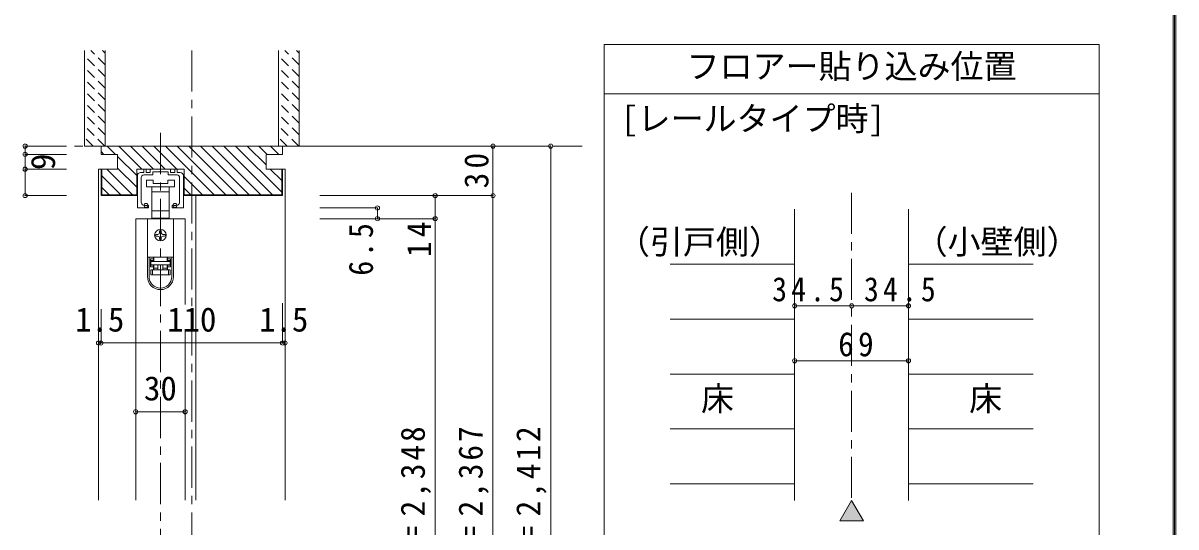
# Model space of a CAD drawing. Units: millimetres at full size, sheet at 1:5; details may follow other scales. Extents: x -957 to 993, y -689 to 708.
# Drawn here: x 294 to 993, y -221 to 85 of the extents above; entities that cross this region are included whole.
import ezdxf
from ezdxf.enums import TextEntityAlignment as Align

# ---------------------------------------------------------------- set-up
doc = ezdxf.new("R2010")
doc.units = ezdxf.units.MM
doc.header["$LTSCALE"] = 5
doc.header["$PDMODE"] = 32
doc.header["$PDSIZE"] = 2.5
doc.linetypes.add('CHAIN1', pattern=[8, 5, -1, 1, -1])
doc.linetypes.add('DASHED1', pattern=[1.8, 1.2, -0.6])
doc.layers.add('0-B_寸法', color=7, linetype='Continuous', lineweight=9)
doc.layers.add('F-1_枠', color=6, linetype='Continuous', lineweight=9)
doc.styles.add('ＭＳ ゴシック', font='')
doc.styles.get('ＭＳ ゴシック').set_extended_font_data('MS Gothic')

# ---------------------------------------------------------------- blocks, each defined once
blk = doc.blocks.new('01')
at = {"layer": '0-B_寸法'}
for p, q in [((-10.15, 6.02), (-10.15, 7.42)), ((-8.95, 7.72), (-9.85, 7.72)), ((-8.65, 6.02), (-8.65, 7.42)), ((-6.15, 7.42), (-6.15, 6.02)), ((-5.85, 7.72), (5.85, 7.72)), ((6.15, 7.42), (6.15, 6.02)), ((8.65, 6.02), (8.65, 7.42)), ((8.95, 7.72), (9.85, 7.72)), ((10.15, 6.02), (10.15, 7.42)), ((-14, 3.72), (-14, -15.48)), ((-12, 5.72), (-10.45, 5.72)), ((-11.65, 2.72), (-11.65, -12.157)), ((-10.15, 4.22), (-4.95, 4.22)), ((-6.45, 5.72), (-8.35, 5.72)), ((-4.65, 4.52), (-4.65, 5.92)), ((-4.35, 6.22), (-0.3, 6.22)), ((0, 6.52), (-0.3, 6.22)), ((0, 6.52), (0.3, 6.22)), ((4.35, 6.22), (0.3, 6.22)), ((4.65, 4.52), (4.65, 5.92)), ((10.15, 4.22), (4.95, 4.22)), ((6.45, 5.72), (8.35, 5.72)), ((12, 5.72), (10.45, 5.72)), ((11.65, 2.72), (11.65, -12.157)), ((14, 3.72), (14, -15.48)), ((-13.7, -15.78), (-7.45, -15.78)), ((-7.15, -15.48), (-7.15, -14.405)), ((7.15, -15.48), (7.15, -14.405)), ((13.7, -15.78), (7.45, -15.78))]:
    blk.add_line(p, q, dxfattribs=at)
for centre, radius, start, end in [((-9.85, 7.42), 0.3, 90, 180), ((-8.95, 7.42), 0.3, 0, 90), ((-5.85, 7.42), 0.3, 90, 180), ((5.85, 7.42), 0.3, 0, 90), ((8.95, 7.42), 0.3, 90, 180), ((9.85, 7.42), 0.3, 0, 90), ((-12, 3.72), 2, 90, 180), ((-10.15, 2.72), 1.5, 90, 180), ((-10.45, 6.02), 0.3, 270, 0), ((-8.35, 6.02), 0.3, 180, 270), ((-6.45, 6.02), 0.3, 270, 0), ((-4.95, 4.52), 0.3, 270, 0), ((-4.35, 5.92), 0.3, 90, 180), ((4.35, 5.92), 0.3, 0, 90), ((4.95, 4.52), 0.3, 180, 270), ((6.45, 6.02), 0.3, 180, 270), ((8.35, 6.02), 0.3, 270, 0), ((10.45, 6.02), 0.3, 180, 270), ((10.15, 2.72), 1.5, 0, 90), ((12, 3.72), 2, 0, 90), ((-9.65, -12.157), 2, 180, 253.54075), ((9.65, -12.157), 2, 286.45925, 0), ((-13.7, -15.48), 0.3, 180, 270), ((-8.8, -9.28), 5, 253.54075, 284.75682), ((-7.45, -14.405), 0.3, 0, 104.75682), ((-7.45, -15.48), 0.3, 270, 0), ((7.45, -14.405), 0.3, 75.24318, 180), ((7.45, -15.48), 0.3, 180, 270), ((8.8, -9.28), 5, 255.24318, 286.45925), ((13.7, -15.48), 0.3, 270, 0)]:
    blk.add_arc(centre, radius, start, end, dxfattribs=at)
for p in [(-8.8, -14.28), (8.8, -14.28)]:
    blk.add_point(p, dxfattribs=at)

msp = doc.modelspace()

# ---------------------------------------------------------------- linework, layer by layer
at = {"layer": '0-B_寸法'}
for p, q in [((946.232, 71.709), (646.232, 71.709)), ((646.232, 71.709), (646.232, -469.784)), ((331.414, 68.058), (331.414, 10.058)), ((343.914, 68.058), (343.914, 10.058)), ((448.914, 68.058), (448.914, 10.058)), ((461.414, 68.058), (461.414, 10.058)), ((343.914, 18.058), (343.914, 45.058)), ((461.414, 18.058), (461.414, 45.058)), ((946.232, 41.709), (646.232, 41.709)), ((343.914, 10.058), (331.414, 10.058)), ((341.414, 10.058), (339.914, 10.058)), ((341.414, 10.058), (451.414, 10.058)), ((341.414, 5.058), (341.414, 10.058)), ((350.146, 5.058), (345.146, 10.058)), ((366.217, -3.942), (352.217, 10.058)), ((373.288, -3.942), (359.288, 10.058)), ((380.359, -3.942), (366.359, 10.058)), ((387.43, -3.942), (373.43, 10.058)), ((410.001, -19.442), (380.501, 10.058)), ((417.072, -19.442), (387.572, 10.058)), ((424.143, -19.442), (394.643, 10.058)), ((431.214, -19.442), (401.714, 10.058)), ((438.286, -19.442), (408.786, 10.058)), ((445.357, -19.442), (415.857, 10.058)), ((450.914, -17.929), (422.928, 10.058)), ((441.414, -1.358), (429.999, 10.058)), ((442.07, 5.058), (437.07, 10.058)), ((449.141, 5.058), (444.141, 10.058)), ((461.414, 10.058), (448.914, 10.058)), ((451.414, 5.058), (451.414, 10.058)), ((458.914, 10.058), (457.414, 10.058)), ((613.914, 10.058), (473.914, 10.058)), ((578.914, -439.942), (578.914, 10.058)), ((613.914, 10.058), (613.914, -427.942)), ((343.075, 5.058), (341.414, 6.718)), ((341.414, 5.058), (351.414, 5.058)), ((351.414, 5.058), (351.414, -3.942)), ((363.014, -7.811), (351.414, 3.789)), ((451.414, 5.058), (441.414, 5.058)), ((441.414, 5.058), (441.414, -3.942)), ((351.414, -3.942), (339.914, -3.942)), ((339.914, -3.942), (339.914, -204.442)), ((341.414, -3.942), (341.414, -19.942)), ((341.914, -3.942), (341.914, -19.442)), ((360.504, -19.442), (345.004, -3.942)), ((363.014, -14.882), (351.414, -3.282)), ((363.014, -3.942), (391.814, -3.942)), ((363.014, -19.942), (363.014, -3.942)), ((441.414, -3.942), (452.914, -3.942)), ((450.914, -10.858), (443.999, -3.942)), ((450.914, -3.942), (450.914, -19.442)), ((451.414, -3.942), (451.414, -19.942)), ((452.914, -3.942), (452.914, -204.442)), ((353.433, -19.442), (341.914, -7.924)), ((368.914, -14.642), (368.914, -10.642)), ((368.914, -10.642), (372.914, -10.642)), ((372.914, -10.642), (372.914, -12.642)), ((372.914, -12.642), (381.914, -12.642)), ((381.914, -10.642), (385.914, -10.642)), ((381.914, -12.642), (381.914, -10.642)), ((385.914, -10.642), (385.914, -14.642)), ((391.814, -8.326), (402.93, -19.442)), ((363.014, -19.942), (341.414, -19.942)), ((346.362, -19.442), (341.914, -14.995)), ((363.014, -19.442), (341.914, -19.442)), ((377.414, -14.642), (368.914, -14.642)), ((372.164, -17.642), (372.164, -14.642)), ((377.414, -17.642), (372.164, -17.642)), ((372.164, -29.242), (372.164, -17.642)), ((385.914, -14.642), (377.414, -14.642)), ((382.664, -17.642), (377.414, -17.642)), ((382.664, -14.642), (382.664, -17.642)), ((382.664, -17.642), (382.664, -29.242)), ((395.859, -19.442), (391.814, -15.398)), ((450.914, -19.442), (391.814, -19.442)), ((398.914, -19.942), (398.914, -204.442)), ((578.914, -19.942), (473.914, -19.942)), ((543.914, -19.942), (543.914, -419.942)), ((508.914, -27.442), (473.914, -27.442)), ((508.914, -27.442), (508.914, -33.942)), ((362.414, -33.942), (392.414, -33.942)), ((362.414, -33.942), (362.414, -204.442)), ((369.514, -33.942), (369.514, -57.242)), ((369.514, -33.942), (385.314, -33.942)), ((372.164, -33.642), (372.164, -29.242)), ((372.164, -29.242), (377.414, -29.242)), ((373.414, -33.642), (372.164, -33.642)), ((373.414, -33.942), (373.414, -33.642)), ((377.414, -29.242), (382.664, -29.242)), ((382.664, -33.642), (381.414, -33.642)), ((382.664, -29.242), (382.664, -33.642)), ((385.314, -33.942), (385.314, -57.242)), ((392.414, -33.942), (392.414, -85.918)), ((543.914, -33.942), (473.914, -33.942)), ((761.732, -28.174), (761.732, -204.681)), ((830.732, -28.174), (830.732, -204.681)), ((376.914, -42.442), (376.914, -41.442)), ((377.914, -41.442), (377.914, -42.442)), ((374.914, -43.442), (375.914, -43.442)), ((375.914, -44.442), (374.914, -44.442)), ((376.914, -46.442), (376.914, -45.442)), ((377.914, -45.442), (377.914, -46.442)), ((378.914, -43.442), (379.914, -43.442)), ((379.914, -44.442), (378.914, -44.442)), ((369.514, -57.242), (369.514, -57.342)), ((369.514, -57.242), (385.314, -57.242)), ((369.514, -69.042), (369.514, -57.342)), ((370.514, -57.342), (373.214, -57.342)), ((371.314, -63.042), (371.314, -58.342)), ((373.214, -58.342), (371.314, -58.342)), ((373.214, -62.042), (371.314, -62.042)), ((371.514, -59.442), (373.414, -59.442)), ((371.514, -59.942), (371.514, -59.442)), ((372.514, -57.242), (372.514, -57.342)), ((373.214, -58.342), (373.214, -57.342)), ((373.214, -63.042), (373.214, -62.042)), ((373.414, -57.242), (373.414, -59.442)), ((373.414, -61.942), (373.414, -63.942)), ((375.914, -61.942), (375.914, -64.942)), ((378.914, -61.942), (378.914, -64.942)), ((381.414, -59.442), (381.414, -57.242)), ((381.414, -59.442), (383.314, -59.442)), ((381.414, -63.942), (381.414, -61.942)), ((381.614, -57.342), (381.614, -58.342)), ((381.614, -57.342), (384.314, -57.342)), ((383.514, -58.342), (381.614, -58.342)), ((381.614, -58.342), (381.614, -59.342)), ((381.614, -59.342), (383.514, -59.342)), ((382.314, -57.342), (382.314, -57.242)), ((383.314, -59.442), (383.314, -59.942)), ((383.514, -58.342), (383.514, -63.042)), ((384.314, -69.042), (384.314, -57.342)), ((384.314, -57.342), (385.314, -57.342)), ((385.314, -57.242), (385.314, -57.342)), ((385.314, -57.342), (385.314, -69.042)), ((686.232, -61.476), (761.732, -61.476)), ((830.732, -61.476), (906.232, -61.476)), ((371.314, -63.042), (373.214, -63.042)), ((371.514, -64.942), (371.514, -67.942)), ((372.514, -64.942), (371.514, -64.942)), ((371.514, -67.942), (372.514, -67.942)), ((372.514, -67.942), (372.514, -64.942)), ((382.314, -64.942), (372.514, -64.942)), ((372.514, -67.942), (382.314, -67.942)), ((373.214, -64.942), (373.214, -63.042)), ((381.414, -63.942), (378.914, -63.942)), ((381.414, -64.942), (381.414, -63.942)), ((381.614, -63.042), (383.514, -63.042)), ((381.614, -63.042), (381.614, -64.942)), ((382.314, -64.942), (382.314, -67.942)), ((383.314, -64.942), (382.314, -64.942)), ((382.314, -67.942), (383.314, -67.942)), ((383.314, -67.942), (383.314, -64.942)), ((341.414, -109.246), (341.414, -88.688)), ((451.414, -109.246), (451.414, -85.188)), ((451.414, -109.246), (451.414, -85.188)), ((761.732, -86.736), (796.232, -86.736)), ((796.232, -86.736), (830.732, -86.736)), ((686.232, -94.777), (761.732, -94.777)), ((830.732, -94.777), (906.232, -94.777)), ((392.414, -100.847), (392.414, -204.442)), ((451.414, -109.246), (341.414, -109.246)), ((761.732, -120.037), (830.732, -120.037)), ((686.232, -128.078), (761.732, -128.078)), ((830.732, -128.078), (906.232, -128.078)), ((392.414, -150.942), (362.414, -150.942)), ((686.232, -161.38), (761.732, -161.38)), ((830.732, -161.38), (906.232, -161.38)), ((686.232, -194.681), (761.732, -194.681)), ((830.732, -194.681), (906.232, -194.681)), ((796.232, -204.681), (789.095, -217.043)), ((796.232, -204.681), (803.369, -217.043)), ((803.369, -217.043), (789.095, -217.043))]:
    msp.add_line(p, q, dxfattribs=at)
at = {"layer": '0-B_寸法', "linetype": 'DASHED1'}
for p, q in [((343.914, 52.266), (331.414, 64.766)), ((343.914, 59.337), (335.194, 68.058)), ((343.914, 66.408), (342.265, 68.058)), ((461.414, 52.266), (448.914, 64.766)), ((461.414, 59.337), (452.694, 68.058)), ((461.414, 66.408), (459.765, 68.058)), ((343.914, 45.195), (331.414, 57.695)), ((461.414, 45.195), (448.914, 57.695)), ((343.914, 38.124), (331.414, 50.624)), ((461.414, 38.124), (448.914, 50.624)), ((343.914, 31.053), (331.414, 43.553)), ((461.414, 31.053), (448.914, 43.553)), ((343.914, 23.982), (331.414, 36.482)), ((461.414, 23.982), (448.914, 36.482)), ((343.914, 16.911), (331.414, 29.411)), ((461.414, 16.911), (448.914, 29.411)), ((343.697, 10.058), (331.414, 22.34)), ((461.197, 10.058), (448.914, 22.34)), ((336.625, 10.058), (331.414, 15.269)), ((454.125, 10.058), (448.914, 15.269))]:
    msp.add_line(p, q, dxfattribs=at)
at = {"layer": '0-B_寸法', "linetype": 'CHAIN1'}
for p, q in [((396.414, 68.058), (396.414, -449.942)), ((377.414, 18.058), (377.414, -439.942)), ((295.414, 10.058), (632.914, 10.058)), ((796.232, -18.174), (796.232, -204.681))]:
    msp.add_line(p, q, dxfattribs=at)
at = {"layer": '0-B_寸法', "color": 4}
for p, q in [((295.414, 10.058), (295.414, 5.058)), ((295.414, 10.058), (320.414, 10.058)), ((295.414, 5.058), (320.414, 5.058)), ((295.414, 5.058), (295.414, -3.942)), ((295.414, -3.942), (320.414, -3.942)), ((295.414, -3.942), (295.414, -19.942)), ((295.414, -19.942), (320.414, -19.942)), ((339.914, -109.246), (339.914, -88.688)), ((341.414, -109.246), (341.414, -88.688)), ((451.414, -109.246), (451.414, -88.688)), ((452.914, -109.246), (452.914, -88.688)), ((339.914, -109.246), (341.414, -109.246)), ((451.414, -109.246), (452.914, -109.246))]:
    msp.add_line(p, q, dxfattribs=at)
at = {"layer": '0-B_寸法'}
for points in [[(946.232, 71.709), (946.232, -469.784), (646.232, -469.784)], [(451.414, -19.942), (391.814, -19.942), (391.814, -3.942)], [(373.414, -33.642), (381.414, -33.642), (381.414, -33.942)], [(369.514, -57.342), (370.514, -57.342), (370.514, -69.042)], [(371.314, -59.342), (373.214, -59.342), (373.214, -58.342)], [(383.514, -62.042), (381.614, -62.042), (381.614, -63.042)], [(375.914, -63.942), (373.414, -63.942), (373.414, -64.942)]]:
    msp.add_lwpolyline(points, dxfattribs=at)
msp.add_lwpolyline([(371.514, -61.942), (383.314, -61.942), (383.314, -59.942), (371.514, -59.942)], close=True, dxfattribs=at)
msp.add_circle((377.414, -43.942), 3.5, dxfattribs=at)
for centre, radius, start, end in [((377.414, -41.442), 0.5, 90, 180), ((377.414, -41.442), 0.5, 0, 90), ((374.914, -43.942), 0.5, 90, 180), ((374.914, -43.942), 0.5, 180, 270), ((375.914, -42.442), 1, 270, 0), ((375.914, -45.442), 1, 0, 90), ((377.414, -46.442), 0.5, 180, 270), ((377.414, -46.442), 0.5, 270, 0), ((378.914, -42.442), 1, 180, 270), ((378.914, -45.442), 1, 90, 180), ((379.914, -43.942), 0.5, 0, 90), ((379.914, -43.942), 0.5, 270, 0), ((377.414, -69.042), 7.9, 180, 0), ((377.414, -69.042), 6.9, 180, 0)]:
    msp.add_arc(centre, radius, start, end, dxfattribs=at)
for p in [(295.414, 10.058), (578.914, 10.058), (613.914, 10.058), (295.414, 5.058), (295.414, -3.942), (295.414, -19.942), (543.914, -19.942), (578.914, -19.942), (508.914, -27.442), (508.914, -33.942), (543.914, -33.942), (761.732, -86.736), (796.232, -86.736), (830.732, -86.736), (339.914, -109.246), (341.414, -109.246), (451.414, -109.246), (452.914, -109.246), (761.732, -120.037), (830.732, -120.037), (362.414, -150.942), (392.414, -150.942)]:
    msp.add_point(p, dxfattribs=at)
at = {"layer": '0-B_寸法', "color": 16}
msp.add_solid([(803.369, -217.043), (796.232, -204.681), (789.095, -217.043)], dxfattribs=at)
at = {"layer": 'F-1_枠'}
for p, q in [((991.115, 707.602), (991.115, -689.065)), ((991.948, 707.602), (991.948, -689.065)), ((992.782, 707.602), (992.782, -689.065))]:
    msp.add_line(p, q, dxfattribs=at)

# ---------------------------------------------------------------- block references
at = {"layer": '0-B_寸法'}
msp.add_blockref('01', (377.414, -11.662), dxfattribs=at)

# ---------------------------------------------------------------- texts
at = {"layer": '0-B_寸法', "style": 'ＭＳ ゴシック'}
for s, p in [('フロアー貼り込み位置', (696.232, 46.709)), ('[レールタイプ時]', (656.573, 15.02)), ('（引戸側）', (654.036, -59.689)), ('（小壁側）', (834.399, -59.689)), ('1.5', (325.664, -106.746)), ('110', (381.414, -106.746)), ('1.5', (437.164, -106.746)), ('30', (367.414, -148.442)), ('床', (704.982, -154.729)), ('床', (867.482, -154.729))]:
    msp.add_text(s, height=14.66, dxfattribs=at).set_placement(p, align=Align.BOTTOM_LEFT)
msp.add_text('9', height=14.66, rotation=90, dxfattribs=at).set_placement((317.941, -4.442), align=Align.BOTTOM_LEFT)
at = {"layer": '0-B_寸法', "char_height": 14.66, "attachment_point": 7, "rotation": 90, "style": 'ＭＳ ゴシック'}
for s, insert in [('\\T1.27;\\W0.95;30', (576.414, -15.567)), ('\\T1.27;\\W0.9;6.5', (506.414, -68.442)), ('\\T1.27;\\W0.95;14', (541.414, -57.192)), ('\\T1.19;\\W0.95;ＤＨ＝2,348', (541.414, -282.192)), ('\\T1.19;\\W0.95;枠内＝2,367', (576.414, -282.192)), ('\\T1.19;\\W0.95;枠外＝2,412', (611.414, -282.192))]:
    msp.add_mtext(s, dxfattribs=dict(at, insert=insert))
at = {"layer": '0-B_寸法', "char_height": 14.66, "attachment_point": 7, "style": 'ＭＳ ゴシック'}
for s, insert in [('\\T1.28;\\W0.9;34.5', (748.114, -84.236)), ('\\T1.28;\\W0.9;34.5', (803.751, -84.236)), ('\\T1.27;\\W0.95;69', (788.107, -117.537))]:
    msp.add_mtext(s, dxfattribs=dict(at, insert=insert))

doc.saveas('drawing.dxf')
